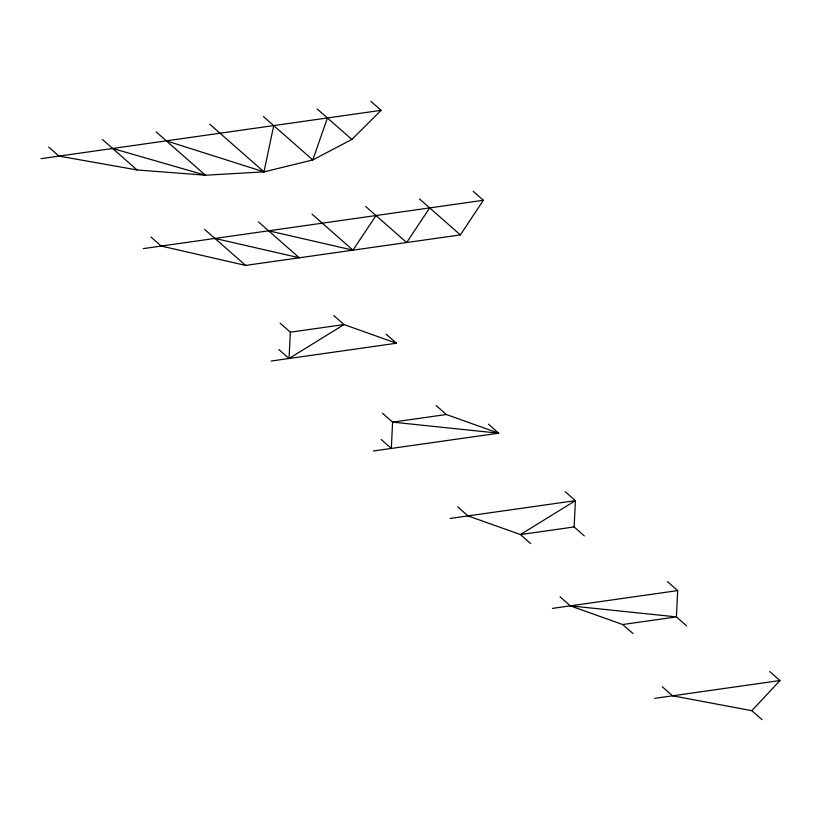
<?xml version="1.0" encoding="UTF-8"?>
<svg xmlns="http://www.w3.org/2000/svg" width="821" height="821" viewBox="0 0 821 821"><rect width="100%" height="100%" fill="white"/><g stroke="black" fill="none" stroke-linecap="round" stroke-linejoin="round"><path stroke-width="1.23" d="M271.156 361.035L396.44 343.24L344.03 324.562L289.054 358.49L290.336 332.187L280.105 323.197M584.357 535.949L574.136 526.949L575.408 500.646L565.187 491.656M667.452 581.607L677.684 590.597L676.401 616.899L686.633 625.9M48.716 147.103L58.948 156.103L137.056 169.947L205.404 175.212L263.982 171.876L273.721 125.592M327.415 117.957L312.791 159.951L263.982 171.876L166.335 140.843M268.6 230.793L352.979 250.159L375.987 215.543M429.681 207.908L406.672 242.523L365.756 206.543M150.992 237.053L161.214 246.054L245.592 265.409L460.365 234.898L483.374 200.283L473.142 191.293M662.342 686.808L672.563 695.808L751.82 710.668L779.95 680.547L769.718 671.557M263.49 116.592L312.791 159.951L351.829 139.437L381.098 110.332L370.876 101.342M41.05 158.648L381.098 110.332M143.316 248.599L483.374 200.283M290.336 332.187L344.03 324.562L333.798 315.562M373.422 450.986L498.706 433.19L446.296 414.513L392.602 422.138L382.37 413.148M450.124 518.451L575.408 500.646L520.442 534.574L468.021 515.906L457.8 506.906M574.136 526.949L520.442 534.574L530.664 543.574M552.4 608.402L677.684 590.597M570.297 605.857L622.708 624.524L676.401 616.899L570.297 605.857L560.066 596.857M654.665 698.353L779.95 680.547M214.907 238.429L299.285 257.784L258.379 221.803M112.641 148.478L205.404 175.212L156.103 131.853M317.183 108.967L351.829 139.437M419.449 198.918L460.365 234.898M209.796 124.228L263.982 171.876M312.072 214.178L352.979 250.159M386.209 334.239L396.44 343.24M488.485 424.19L498.706 433.19L392.602 422.138L391.319 448.44L381.098 439.451M436.064 405.512L446.296 414.513M102.409 139.478L137.056 169.947M204.686 229.428L245.592 265.409M751.82 710.668L762.052 719.658M622.708 624.524L632.94 633.525M278.832 349.5L289.054 358.49"/></g></svg>
